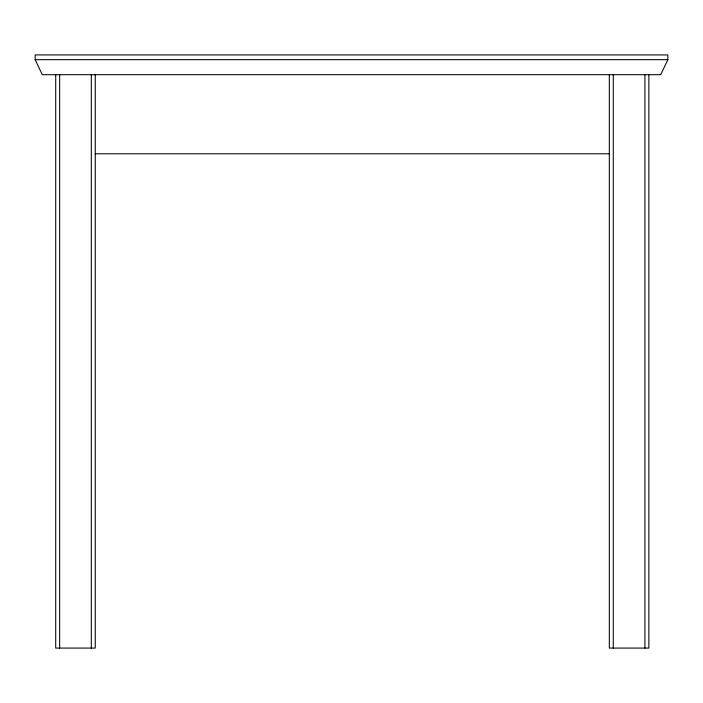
<?xml version="1.0" encoding="UTF-8"?>
<svg xmlns="http://www.w3.org/2000/svg" width="703" height="703" viewBox="0 0 703 703"><rect width="100%" height="100%" fill="white"/><g stroke="black" fill="none" stroke-linecap="round" stroke-linejoin="round"><path stroke-width="1.05" d="M667.85 59.667L660.732 74.694L42.268 74.694L35.15 59.667L35.15 54.922L667.85 54.922L667.85 59.667L35.15 59.667M95.257 153.781L609.325 153.781M648.869 74.694L648.869 648.078L609.325 648.078L609.325 74.694M644.915 74.694L644.915 648.078M613.28 74.694L613.28 648.078M95.257 74.694L95.257 648.078L55.713 648.078L55.713 74.694M91.302 74.694L91.302 648.078M59.667 74.694L59.667 648.078"/></g></svg>
